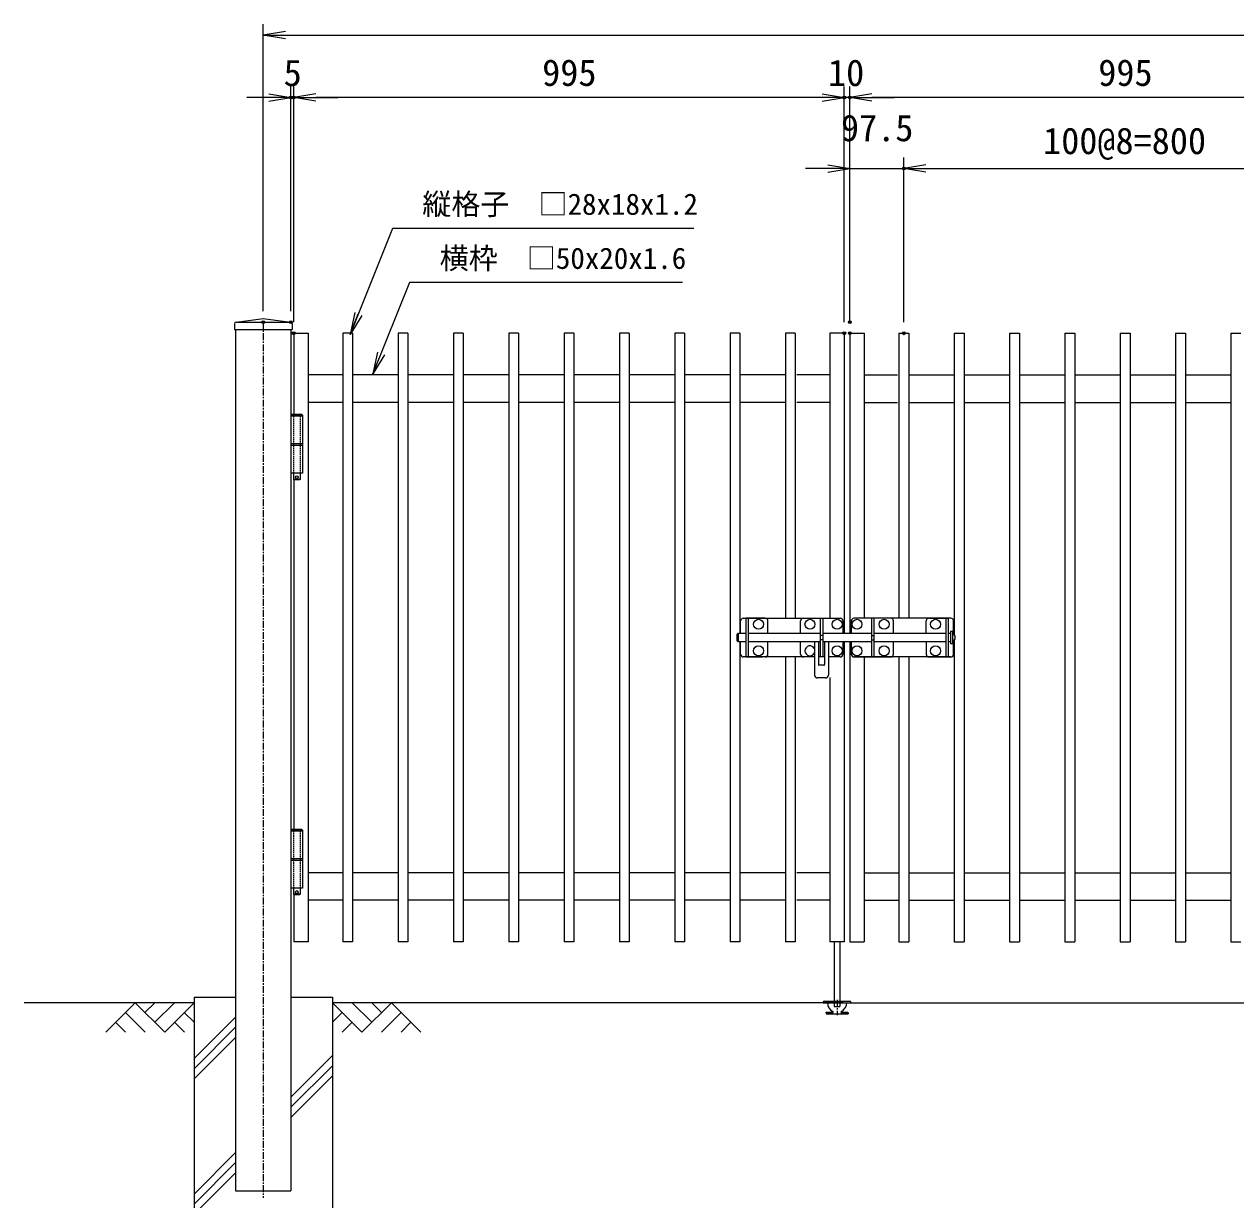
# Model space of a CAD drawing. Units: millimetres, scale not verified. Extents: x -4200 to 4200, y -2970 to 2970.
# Drawn here: x -402 to 1788, y -889 to 1236 of the extents above; entities that cross this region are included whole.
import ezdxf
from ezdxf.enums import TextEntityAlignment as Align

# ---------------------------------------------------------------- set-up
doc = ezdxf.new("R2010")
doc.units = ezdxf.units.MM
doc.header["$LTSCALE"] = 10
doc.header["$PDMODE"] = 32
doc.header["$PDSIZE"] = 5
doc.linetypes.add('USER1', pattern=[2, 1.25, -0.25, 0.25, -0.25])
doc.linetypes.add('USER2', pattern=[0.375, 0.25, -0.125])
for name, color, linetype, lineweight in [('0-2_D-STR-DIM', 7, 'Continuous', 13), ('0-3_0', 7, 'Continuous', 25), ('0-5_D-STR1', 1, 'Continuous', 25), ('0-6_D-BGD', 7, 'Continuous', 25), ('0-7_D-STR4', 7, 'Continuous', 25), ('0-8_D-STR3', 3, 'Continuous', 13), ('0-9_D-BMK', 2, 'USER1', 13), ('0-A_D-DCR-HCH', 7, 'Continuous', 13), ('0-B_D-STR-TXT', 7, 'Continuous', 13)]:
    doc.layers.add(name, color=color, linetype=linetype, lineweight=lineweight)
doc.layers.add('0-4_DEFPOINTS', color=7, linetype='Continuous')
doc.styles.add('ＭＳ ゴシック', font='')
doc.styles.get('ＭＳ ゴシック').set_extended_font_data('MS Gothic')

# ---------------------------------------------------------------- blocks, each defined once
blk = doc.blocks.new('_Open')
at = {"layer": '0-3_0'}
blk.add_line((-10, 1.667), (0, 0), dxfattribs=at)
blk.add_lwpolyline([(-10, -1.667), (0, 0), (-10, 0)], dxfattribs=at)

msp = doc.modelspace()

# ---------------------------------------------------------------- linework, layer by layer
at = {"layer": '0-2_D-STR-DIM'}
for p, q in [((30.01, 717.42), (30.01, 1236.1)), ((70.01, 1216.1), (2100.01, 1216.1)), ((80.01, 717.42), (80.01, 1123.42)), ((85.01, 697.42), (85.01, 1123.42)), ((85.01, 697.42), (85.01, 1123.42)), ((1080.01, 697.42), (1080.01, 1123.42)), ((1080.01, 697.42), (1080.01, 1123.42)), ((1090.01, 697.42), (1090.01, 1123.42)), ((1090.01, 717.42), (1090.01, 1123.42)), ((40.01, 1103.42), (0.01, 1103.42)), ((85.01, 1103.42), (80.01, 1103.42)), ((1040.01, 1103.42), (125.01, 1103.42)), ((125.01, 1103.42), (165.01, 1103.42)), ((1040.01, 1103.42), (1000.01, 1103.42)), ((1090.01, 1103.42), (1080.01, 1103.42)), ((2045.01, 1103.42), (1130.01, 1103.42)), ((1130.01, 1103.42), (1170.01, 1103.42)), ((1090.01, 697.42), (1090.01, 995.44)), ((1187.51, 697.42), (1187.51, 995.44)), ((1187.51, 697.42), (1187.51, 995.44)), ((1050.01, 975.44), (1010.01, 975.44)), ((1090.01, 975.44), (1187.51, 975.44)), ((1227.51, 975.44), (1947.51, 975.44)), ((1227.51, 975.44), (1267.51, 975.44))]:
    msp.add_line(p, q, dxfattribs=at)
at = {"layer": '0-4_DEFPOINTS'}
for p in [(80.01, 1103.42), (85.01, 1103.42), (1080.01, 1103.42), (1090.01, 1103.42), (1187.51, 975.44), (30.01, 697.42), (80.01, 697.42), (85.01, 677.42), (1080.01, 677.42), (1090.01, 697.42), (1090.01, 677.42), (1090.01, 677.42), (1187.51, 677.42)]:
    msp.add_point(p, dxfattribs=at)
at = {"layer": '0-5_D-STR1'}
for p, q in [((-19.21, 697.79), (30.01, 704.42)), ((30.01, 704.42), (79.24, 697.79)), ((-21.99, 694.62), (-21.99, 684.42)), ((-21.99, 684.42), (82.01, 684.42)), ((-19.99, 684.42), (-19.99, -872.58)), ((-17.99, 697.42), (78.01, 697.42)), ((80.01, 684.42), (80.01, -872.58)), ((82.01, 694.62), (82.01, 684.42)), ((85.01, 677.42), (85.01, 530.42)), ((85.01, 677.42), (111.01, 677.42)), ((111.01, 677.42), (111.01, -422.58)), ((173.51, 677.42), (173.51, -422.58)), ((191.51, 677.42), (173.51, 677.42)), ((191.51, 677.42), (191.51, -422.58)), ((273.51, 677.42), (273.51, -422.58)), ((291.51, 677.42), (273.51, 677.42)), ((291.51, 677.42), (291.51, -422.58)), ((373.51, 677.42), (373.51, -422.58)), ((391.51, 677.42), (373.51, 677.42)), ((391.51, 677.42), (391.51, -422.58)), ((473.51, 677.42), (473.51, -422.58)), ((491.51, 677.42), (473.51, 677.42)), ((491.51, 677.42), (491.51, -422.58)), ((573.51, 677.42), (573.51, -422.58)), ((591.51, 677.42), (573.51, 677.42)), ((591.51, 677.42), (591.51, -422.58)), ((673.51, 677.42), (673.51, -422.58)), ((691.51, 677.42), (673.51, 677.42)), ((691.51, 677.42), (691.51, -422.58)), ((773.51, 677.42), (773.51, -422.58)), ((791.51, 677.42), (773.51, 677.42)), ((791.51, 677.42), (791.51, -422.58)), ((873.51, 677.42), (873.51, -422.58)), ((891.51, 677.42), (873.51, 677.42)), ((891.51, 677.42), (891.51, 135.42)), ((973.51, 677.42), (973.51, 162.42)), ((991.51, 677.42), (973.51, 677.42)), ((991.51, 677.42), (991.51, 162.42)), ((1054.01, 677.42), (1054.01, 162.42)), ((1080.01, 677.42), (1054.01, 677.42)), ((1080.01, 677.42), (1080.01, 135.42)), ((1090.01, 677.42), (1090.01, 135.42)), ((1090.01, 677.42), (1116.01, 677.42)), ((1116.01, 677.42), (1116.01, 162.42)), ((1178.51, 677.42), (1178.51, 162.42)), ((1178.51, 677.42), (1196.51, 677.42)), ((1196.51, 677.42), (1196.51, 162.42)), ((1278.51, 677.42), (1278.51, 132.35)), ((1278.51, 677.42), (1296.51, 677.42)), ((1296.51, 677.42), (1296.51, -422.58)), ((1378.51, 677.42), (1378.51, -422.58)), ((1378.51, 677.42), (1396.51, 677.42)), ((1396.51, 677.42), (1396.51, -422.58)), ((1478.51, 677.42), (1478.51, -422.58)), ((1478.51, 677.42), (1496.51, 677.42)), ((1496.51, 677.42), (1496.51, -422.58)), ((1578.51, 677.42), (1578.51, -422.58)), ((1578.51, 677.42), (1596.51, 677.42)), ((1596.51, 677.42), (1596.51, -422.58)), ((1678.51, 677.42), (1678.51, -422.58)), ((1678.51, 677.42), (1696.51, 677.42)), ((1696.51, 677.42), (1696.51, -422.58)), ((1778.51, 677.42), (1778.51, -422.58)), ((1778.51, 677.42), (1796.51, 677.42)), ((173.51, 602.42), (111.01, 602.42)), ((273.51, 602.42), (191.51, 602.42)), ((373.51, 602.42), (291.51, 602.42)), ((473.51, 602.42), (391.51, 602.42)), ((573.51, 602.42), (491.51, 602.42)), ((673.51, 602.42), (591.51, 602.42)), ((773.51, 602.42), (691.51, 602.42)), ((873.51, 602.42), (791.51, 602.42)), ((973.51, 602.42), (891.51, 602.42)), ((1054.01, 602.42), (994.01, 602.42)), ((1116.01, 602.42), (1176.01, 602.42)), ((1196.51, 602.42), (1278.51, 602.42)), ((1296.51, 602.42), (1378.51, 602.42)), ((1396.51, 602.42), (1478.51, 602.42)), ((1496.51, 602.42), (1578.51, 602.42)), ((1596.51, 602.42), (1678.51, 602.42)), ((1696.51, 602.42), (1778.51, 602.42)), ((173.51, 552.42), (111.01, 552.42)), ((273.51, 552.42), (191.51, 552.42)), ((373.51, 552.42), (291.51, 552.42)), ((473.51, 552.42), (391.51, 552.42)), ((573.51, 552.42), (491.51, 552.42)), ((673.51, 552.42), (591.51, 552.42)), ((773.51, 552.42), (691.51, 552.42)), ((873.51, 552.42), (791.51, 552.42)), ((973.51, 552.42), (891.51, 552.42)), ((1054.01, 552.42), (994.01, 552.42)), ((1116.01, 552.42), (1176.01, 552.42)), ((1196.51, 552.42), (1278.51, 552.42)), ((1296.51, 552.42), (1378.51, 552.42)), ((1396.51, 552.42), (1478.51, 552.42)), ((1496.51, 552.42), (1578.51, 552.42)), ((1596.51, 552.42), (1678.51, 552.42)), ((1696.51, 552.42), (1778.51, 552.42)), ((85.01, 413.42), (85.01, -219.58)), ((891.51, 119.42), (891.51, -422.58)), ((1080.01, 119.42), (1080.01, -422.58)), ((1090.01, 119.42), (1090.01, -422.58)), ((1278.51, 122.49), (1278.51, -422.58)), ((973.51, 92.42), (973.51, -422.58)), ((991.51, 92.42), (991.51, -422.58)), ((1116.01, 92.42), (1116.01, -422.58)), ((1178.51, 92.42), (1178.51, -422.58)), ((1196.51, 92.42), (1196.51, -422.58)), ((1054.01, 55.24), (1054.01, -422.58)), ((173.51, -297.58), (111.01, -297.58)), ((273.51, -297.58), (191.51, -297.58)), ((373.51, -297.58), (291.51, -297.58)), ((473.51, -297.58), (391.51, -297.58)), ((573.51, -297.58), (491.51, -297.58)), ((673.51, -297.58), (591.51, -297.58)), ((773.51, -297.58), (691.51, -297.58)), ((873.51, -297.58), (791.51, -297.58)), ((973.51, -297.58), (891.51, -297.58)), ((1054.01, -297.58), (994.01, -297.58)), ((1116.01, -297.58), (1178.51, -297.58)), ((1196.51, -297.58), (1278.51, -297.58)), ((1296.51, -297.58), (1378.51, -297.58)), ((1396.51, -297.58), (1478.51, -297.58)), ((1496.51, -297.58), (1578.51, -297.58)), ((1596.51, -297.58), (1678.51, -297.58)), ((1696.51, -297.58), (1778.51, -297.58)), ((85.01, -336.58), (85.01, -422.58)), ((173.51, -347.58), (111.01, -347.58)), ((273.51, -347.58), (191.51, -347.58)), ((373.51, -347.58), (291.51, -347.58)), ((473.51, -347.58), (391.51, -347.58)), ((573.51, -347.58), (491.51, -347.58)), ((673.51, -347.58), (591.51, -347.58)), ((773.51, -347.58), (691.51, -347.58)), ((873.51, -347.58), (791.51, -347.58)), ((973.51, -347.58), (891.51, -347.58)), ((1054.01, -347.58), (994.01, -347.58)), ((1116.01, -347.58), (1178.51, -347.58)), ((1196.51, -347.58), (1278.51, -347.58)), ((1296.51, -347.58), (1378.51, -347.58)), ((1396.51, -347.58), (1478.51, -347.58)), ((1496.51, -347.58), (1578.51, -347.58)), ((1596.51, -347.58), (1678.51, -347.58)), ((1696.51, -347.58), (1778.51, -347.58)), ((111.01, -422.58), (85.01, -422.58)), ((191.51, -422.58), (173.51, -422.58)), ((291.51, -422.58), (273.51, -422.58)), ((391.51, -422.58), (373.51, -422.58)), ((491.51, -422.58), (473.51, -422.58)), ((591.51, -422.58), (573.51, -422.58)), ((691.51, -422.58), (673.51, -422.58)), ((791.51, -422.58), (773.51, -422.58)), ((891.51, -422.58), (873.51, -422.58)), ((991.51, -422.58), (973.51, -422.58)), ((1080.01, -422.58), (1054.01, -422.58)), ((1090.01, -422.58), (1116.01, -422.58)), ((1178.51, -422.58), (1196.51, -422.58)), ((1278.51, -422.58), (1296.51, -422.58)), ((1378.51, -422.58), (1396.51, -422.58)), ((1478.51, -422.58), (1496.51, -422.58)), ((1578.51, -422.58), (1596.51, -422.58)), ((1678.51, -422.58), (1696.51, -422.58)), ((1778.51, -422.58), (1796.51, -422.58)), ((-19.99, -872.58), (80.01, -872.58))]:
    msp.add_line(p, q, dxfattribs=at)
for centre, start, end in [((-18.79, 694.62), 97.6668, 180), ((78.81, 694.62), 0, 82.3332)]:
    msp.add_arc(centre, 3.2, start, end, dxfattribs=at)
at = {"layer": '0-6_D-BGD'}
for p, q in [((-94.99, -532.58), (-402.01, -532.58)), ((1078.01, -532.58), (155.01, -532.58)), ((1092.01, -532.58), (2015.01, -532.58))]:
    msp.add_line(p, q, dxfattribs=at)
at = {"layer": '0-7_D-STR4'}
for p, q in [((-94.99, -522.58), (-94.99, -1022.58)), ((-94.99, -522.58), (-19.99, -522.58)), ((80.01, -522.58), (155.01, -522.58)), ((155.01, -522.58), (155.01, -1022.58))]:
    msp.add_line(p, q, dxfattribs=at)
at = {"layer": '0-8_D-STR3'}
for p, q in [((101.18, 527.42), (80.01, 527.42)), ((80.01, 527.42), (80.01, 424.42)), ((80.71, 529.42), (80.71, 527.42)), ((99.71, 530.42), (81.71, 530.42)), ((100.71, 529.42), (99.71, 530.42)), ((100.71, 529.42), (100.71, 527.42)), ((101.18, 527.42), (101.18, 424.42)), ((101.18, 477.42), (80.01, 477.42)), ((101.18, 474.42), (80.01, 474.42)), ((101.18, 424.42), (80.01, 424.42)), ((84.71, 424.42), (84.71, 413.42)), ((96.71, 424.42), (96.71, 413.42)), ((85.71, 412.42), (84.71, 413.42)), ((96.71, 413.42), (84.71, 413.42)), ((95.71, 412.42), (85.71, 412.42)), ((96.71, 413.42), (95.71, 412.42)), ((892.51, 135.42), (892.51, 157.42)), ((897.51, 162.42), (1072.51, 162.42)), ((906.52, 162.42), (906.52, 92.42)), ((942.02, 135.42), (942.02, 157.42)), ((1001.01, 135.42), (1001.01, 157.42)), ((1006.01, 162.42), (1041.01, 162.42)), ((1036.51, 162.42), (1036.51, 92.42)), ((1041.01, 162.42), (1041.01, 92.42)), ((1077.51, 157.42), (1077.51, 135.42)), ((1092.51, 157.42), (1092.51, 135.42)), ((1272.51, 162.42), (1097.51, 162.42)), ((1133.51, 162.42), (1133.51, 92.42)), ((1169.01, 135.42), (1169.01, 157.42)), ((1228.01, 135.42), (1228.01, 157.42)), ((1233.01, 162.42), (1268.01, 162.42)), ((1263.51, 162.42), (1263.51, 92.42)), ((1268.01, 162.42), (1268.01, 92.42)), ((1277.51, 132.65), (1277.51, 157.42)), ((888.52, 135.42), (886.52, 133.42)), ((886.52, 121.42), (886.52, 133.42)), ((888.52, 135.42), (888.52, 119.42)), ((888.77, 135.42), (902.02, 135.42)), ((906.52, 135.42), (1036.51, 135.42)), ((1041.01, 131.42), (1036.51, 131.42)), ((1041.01, 135.42), (1129.01, 135.42)), ((1129.01, 131.42), (1133.51, 131.42)), ((1133.51, 135.42), (1263.51, 135.42)), ((1271.76, 138.42), (1271.76, 116.42)), ((1271.76, 135.42), (1271.76, 119.42)), ((1276.26, 122.17), (1276.26, 132.67)), ((1277.16, 132.67), (1276.26, 132.67)), ((888.52, 119.42), (886.52, 121.42)), ((902.02, 119.42), (888.77, 119.42)), ((892.51, 97.42), (892.51, 119.42)), ((1036.51, 119.42), (906.52, 119.42)), ((942.02, 97.42), (942.02, 119.42)), ((1001.01, 97.42), (1001.01, 119.42)), ((1026.26, 119.42), (1026.26, 59.42)), ((1033.26, 119.42), (1033.26, 78.42)), ((1041.01, 123.42), (1036.51, 123.42)), ((1129.01, 119.42), (1041.01, 119.42)), ((1044.26, 119.42), (1044.26, 78.42)), ((1051.26, 119.42), (1051.26, 59.42)), ((1077.51, 119.42), (1077.51, 97.42)), ((1092.51, 119.42), (1092.51, 97.42)), ((1092.51, 97.42), (1092.51, 119.42)), ((1129.01, 123.42), (1133.51, 123.42)), ((1263.51, 119.42), (1133.51, 119.42)), ((1169.01, 97.42), (1169.01, 119.42)), ((1228.01, 119.42), (1228.01, 97.42)), ((1277.16, 122.17), (1276.26, 122.17)), ((1277.51, 97.42), (1277.51, 122.19)), ((1277.51, 122.19), (1277.51, 97.42)), ((1280.16, 125.17), (1280.16, 129.67)), ((1026.26, 92.42), (897.51, 92.42)), ((902.02, 92.42), (932.02, 92.42)), ((937.02, 92.42), (902.51, 92.42)), ((1025.01, 92.42), (1006.01, 92.42)), ((1041.01, 92.42), (1033.26, 92.42)), ((1044.26, 92.42), (1033.26, 92.42)), ((1072.51, 92.42), (1051.26, 92.42)), ((1097.51, 92.42), (1164.01, 92.42)), ((1272.51, 92.42), (1097.51, 92.42)), ((1126.01, 92.42), (1136.76, 92.42)), ((1129.01, 92.42), (1136.76, 92.42)), ((1143.76, 92.42), (1160.26, 92.42)), ((1233.01, 92.42), (1272.51, 92.42)), ((1268.01, 92.42), (1238.01, 92.42)), ((1043.26, 77.42), (1034.26, 77.42)), ((1046.26, 54.42), (1031.26, 54.42)), ((101.18, -222.58), (80.01, -222.58)), ((80.01, -222.58), (80.01, -325.58)), ((80.71, -220.58), (80.71, -222.58)), ((99.71, -219.58), (81.71, -219.58)), ((100.71, -220.58), (99.71, -219.58)), ((100.71, -220.58), (100.71, -222.58)), ((101.18, -222.58), (101.18, -325.58)), ((101.18, -272.58), (80.01, -272.58)), ((101.18, -275.58), (80.01, -275.58)), ((101.18, -325.58), (80.01, -325.58)), ((84.71, -325.58), (84.71, -336.58)), ((96.71, -325.58), (96.71, -336.58)), ((85.71, -337.58), (84.71, -336.58)), ((96.71, -336.58), (84.71, -336.58)), ((95.71, -337.58), (85.71, -337.58)), ((96.71, -336.58), (95.71, -337.58)), ((1062.01, -422.58), (1062.01, -539.64)), ((1072.01, -422.58), (1072.01, -539.64)), ((1042.01, -531.58), (1042.01, -532.58)), ((1042.01, -532.58), (1092.01, -532.58)), ((1044.01, -529.58), (1090.01, -529.58)), ((1062.01, -539.64), (1072.01, -539.64)), ((1092.01, -531.58), (1092.01, -532.58)), ((1047.01, -551.08), (1058.53, -551.08)), ((1047.01, -551.08), (1047.01, -552.58)), ((1047.01, -552.58), (1087.01, -552.58)), ((1074, -549.58), (1086.51, -549.58)), ((1075.5, -551.08), (1087.01, -551.08)), ((1086.51, -549.58), (1087.01, -551.08)), ((1087.01, -551.08), (1087.01, -552.58))]:
    msp.add_line(p, q, dxfattribs=at)
at = {"layer": '0-8_D-STR3', "linetype": 'USER2'}
for p, q in [((84.51, 527.42), (84.51, 424.42)), ((96.91, 527.42), (96.91, 424.42)), ((84.51, -222.58), (84.51, -325.58)), ((96.91, -222.58), (96.91, -325.58))]:
    msp.add_line(p, q, dxfattribs=at)
at = {"layer": '0-8_D-STR3'}
for points in [[(81.71, 530.42), (80.71, 529.42), (100.71, 529.42)], [(937.02, 162.42), (902.02, 162.42), (902.02, 92.42)], [(1164.01, 162.42), (1129.01, 162.42), (1129.01, 92.42)], [(1268.01, 135.42), (1271.76, 135.42), (1271.76, 119.42), (1268.01, 119.42)], [(1271.76, 116.42), (1276.26, 116.42), (1276.26, 138.42), (1271.76, 138.42)], [(81.71, -219.58), (80.71, -220.58), (100.71, -220.58)], [(1047.01, -551.08), (1047.51, -549.58), (1060.03, -549.58)]]:
    msp.add_lwpolyline(points, dxfattribs=at)
for centre, radius in [((90.71, 417.42), 2.5), ((925.02, 151.42), 9), ((1018.01, 151.42), 9), ((1067.01, 151.42), 9), ((1103.01, 151.42), 9), ((1152.01, 151.42), 9), ((1245.01, 151.42), 9), ((925.02, 103.42), 9), ((1067.01, 103.42), 9), ((1103.01, 103.42), 9), ((1152.01, 103.42), 9), ((1245.01, 103.42), 9), ((90.71, -332.58), 2.5)]:
    msp.add_circle(centre, radius, dxfattribs=at)
for centre, radius, start, end in [((897.51, 157.42), 5, 90, 180), ((937.02, 157.42), 5, 0, 90), ((1006.01, 157.42), 5, 90, 180), ((1072.51, 157.42), 5, 0, 90), ((1097.51, 157.42), 5, 90, 180), ((1164.01, 157.42), 5, 0, 90), ((1233.01, 157.42), 5, 90, 180), ((1272.51, 157.42), 5, 0, 90), ((1277.16, 129.67), 3, 0, 90), ((1018.01, 103.42), 9, 23.55646, 336.44354), ((1277.16, 125.17), 3, 270, 0), ((897.51, 97.42), 5, 180, 270), ((937.02, 97.42), 5, 270, 0), ((1006.01, 97.42), 5, 180, 270), ((1072.51, 97.42), 5, 270, 0), ((1097.51, 97.42), 5, 180, 270), ((1097.51, 97.42), 5, 180, 270), ((1164.01, 97.42), 5, 270, 360), ((1233.01, 97.42), 5, 180, 270), ((1272.51, 97.42), 5, 270, 0), ((1272.51, 97.42), 5, 270, 0), ((1034.26, 78.42), 1, 180, 270), ((1043.26, 78.42), 1, 270, 0), ((1031.26, 59.42), 5, 180, 270), ((1046.26, 59.42), 5, 270, 0), ((1044.01, -531.58), 2, 90, 180), ((1067.01, -532.58), 17.5, 180, 243.47465), ((1067.01, -532.58), 17.5, 296.52535, 0), ((1090.01, -531.58), 2, 0, 90), ((1058.53, -549.58), 1.5, 270, 63.47465), ((1075.5, -549.58), 1.5, 116.52535, 270)]:
    msp.add_arc(centre, radius, start, end, dxfattribs=at)
at = {"layer": '0-9_D-BMK'}
for p, q in [((30.01, 697.42), (30.01, -885.58)), ((1067.01, -527.38), (1067.01, -555.05))]:
    msp.add_line(p, q, dxfattribs=at)
at = {"layer": '0-A_D-DCR-HCH'}
for p, q in [((-201.41, -532.58), (-254.62, -585.8)), ((-201.41, -532.58), (-148.2, -585.8)), ((-183.77, -550.41), (-165.94, -532.58)), ((-165.94, -568.06), (-130.46, -532.58)), ((-148.2, -585.8), (-94.99, -532.58)), ((208.23, -585.79), (155.01, -532.58)), ((225.96, -568.06), (190.49, -532.58)), ((261.44, -532.58), (208.23, -585.79)), ((243.79, -550.41), (225.96, -532.58)), ((261.44, -532.58), (314.65, -585.79)), ((-236.89, -568.06), (-219.07, -585.8)), ((-219.15, -550.32), (-183.51, -585.8)), ((-130.46, -568.06), (-112.64, -585.8)), ((-112.72, -550.32), (-94.99, -567.98)), ((-94.99, -633.61), (-19.99, -558.61)), ((172.75, -550.32), (155.01, -567.98)), ((190.49, -568.06), (172.67, -585.79)), ((279.17, -550.32), (243.54, -585.79)), ((296.91, -568.06), (279.09, -585.79)), ((-94.99, -651.99), (-19.99, -576.99)), ((-94.99, -670.38), (-19.99, -595.38)), ((80.01, -703.3), (155.01, -628.3)), ((80.01, -721.68), (155.01, -646.68)), ((80.01, -740.07), (155.01, -665.07)), ((-94.54, -877.85), (-19.99, -803.3)), ((-94.99, -896.68), (-19.99, -821.68)), ((-94.99, -915.07), (-19.99, -840.06))]:
    msp.add_line(p, q, dxfattribs=at)
at = {"layer": '0-B_D-STR-TXT'}
for points in [[(808.32, 867.01), (263.79, 867.01), (187.48, 677.07)], [(787.73, 769.01), (294.17, 769.01), (228.61, 605.83)]]:
    msp.add_lwpolyline(points, dxfattribs=at)

# ---------------------------------------------------------------- block references
at = {"layer": '0-2_D-STR-DIM', "xscale": 4, "yscale": 4, "rotation": 180}
for p in [(30.01, 1216.1), (85.01, 1103.42), (85.01, 1103.42), (1090.01, 1103.42), (1090.01, 1103.42), (1187.51, 975.44), (1187.51, 975.44)]:
    msp.add_blockref('_Open', p, dxfattribs=at)
at = {"layer": '0-2_D-STR-DIM', "xscale": 4, "yscale": 4}
for p in [(80.01, 1103.42), (1080.01, 1103.42), (1080.01, 1103.42), (1090.01, 975.44)]:
    msp.add_blockref('_Open', p, dxfattribs=at)
at = {"layer": '0-B_D-STR-TXT', "xscale": 4, "yscale": 4, "rotation": 248.11184}
for p in [(186.74, 675.21), (227.87, 603.98)]:
    msp.add_blockref('_Open', p, dxfattribs=at)

# ---------------------------------------------------------------- texts
at = {"layer": '0-2_D-STR-DIM', "style": 'ＭＳ ゴシック'}
for s, p in [('5', (66.79, 1109.88)), ('995', (534.04, 1110.17)), ('10', (1050.61, 1109.95)), ('995', (1539.04, 1110.17)), ('97.5', (1074.04, 1010.19)), ('100@8=800', (1439.36, 986.88))]:
    msp.add_text(s, height=48.09, dxfattribs=at).set_placement(p, align=Align.BOTTOM_LEFT)
at = {"layer": '0-B_D-STR-TXT', "style": 'ＭＳ ゴシック'}
for s, p in [('縦格子\u3000□28x18x1.2', (317.36, 880.07)), ('横枠\u3000□50x20x1.6', (348.75, 782.28))]:
    msp.add_text(s, height=38.49, dxfattribs=at).set_placement(p, align=Align.BOTTOM_LEFT)

doc.saveas('drawing.dxf')
